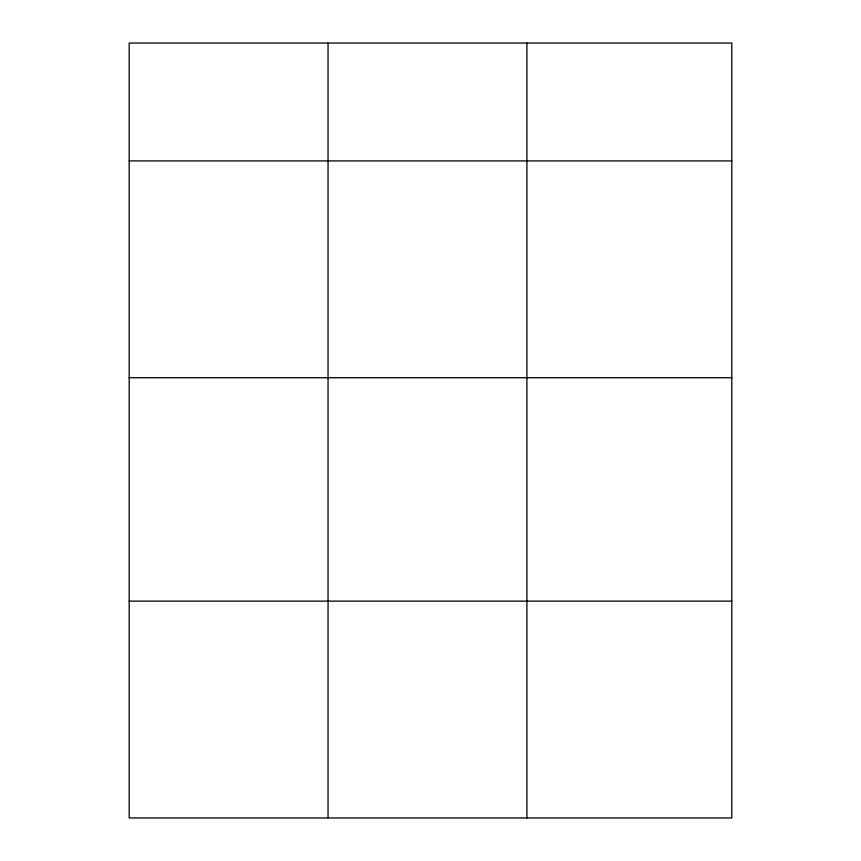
<?xml version="1.0" encoding="UTF-8"?>
<svg xmlns="http://www.w3.org/2000/svg" width="861" height="861" viewBox="0 0 861 861"><rect width="100%" height="100%" fill="white"/><g stroke="black" fill="none" stroke-linecap="round" stroke-linejoin="round"><path stroke-width="1.29" d="M731.807 377.731L731.807 43.05L129.193 43.05L129.193 817.95L731.807 817.95L731.807 377.731L129.193 377.731M129.193 160.91L731.807 160.91M129.193 601.129L731.807 601.129M526.921 43.05L526.921 817.95M328.052 43.05L328.052 817.95"/></g></svg>
